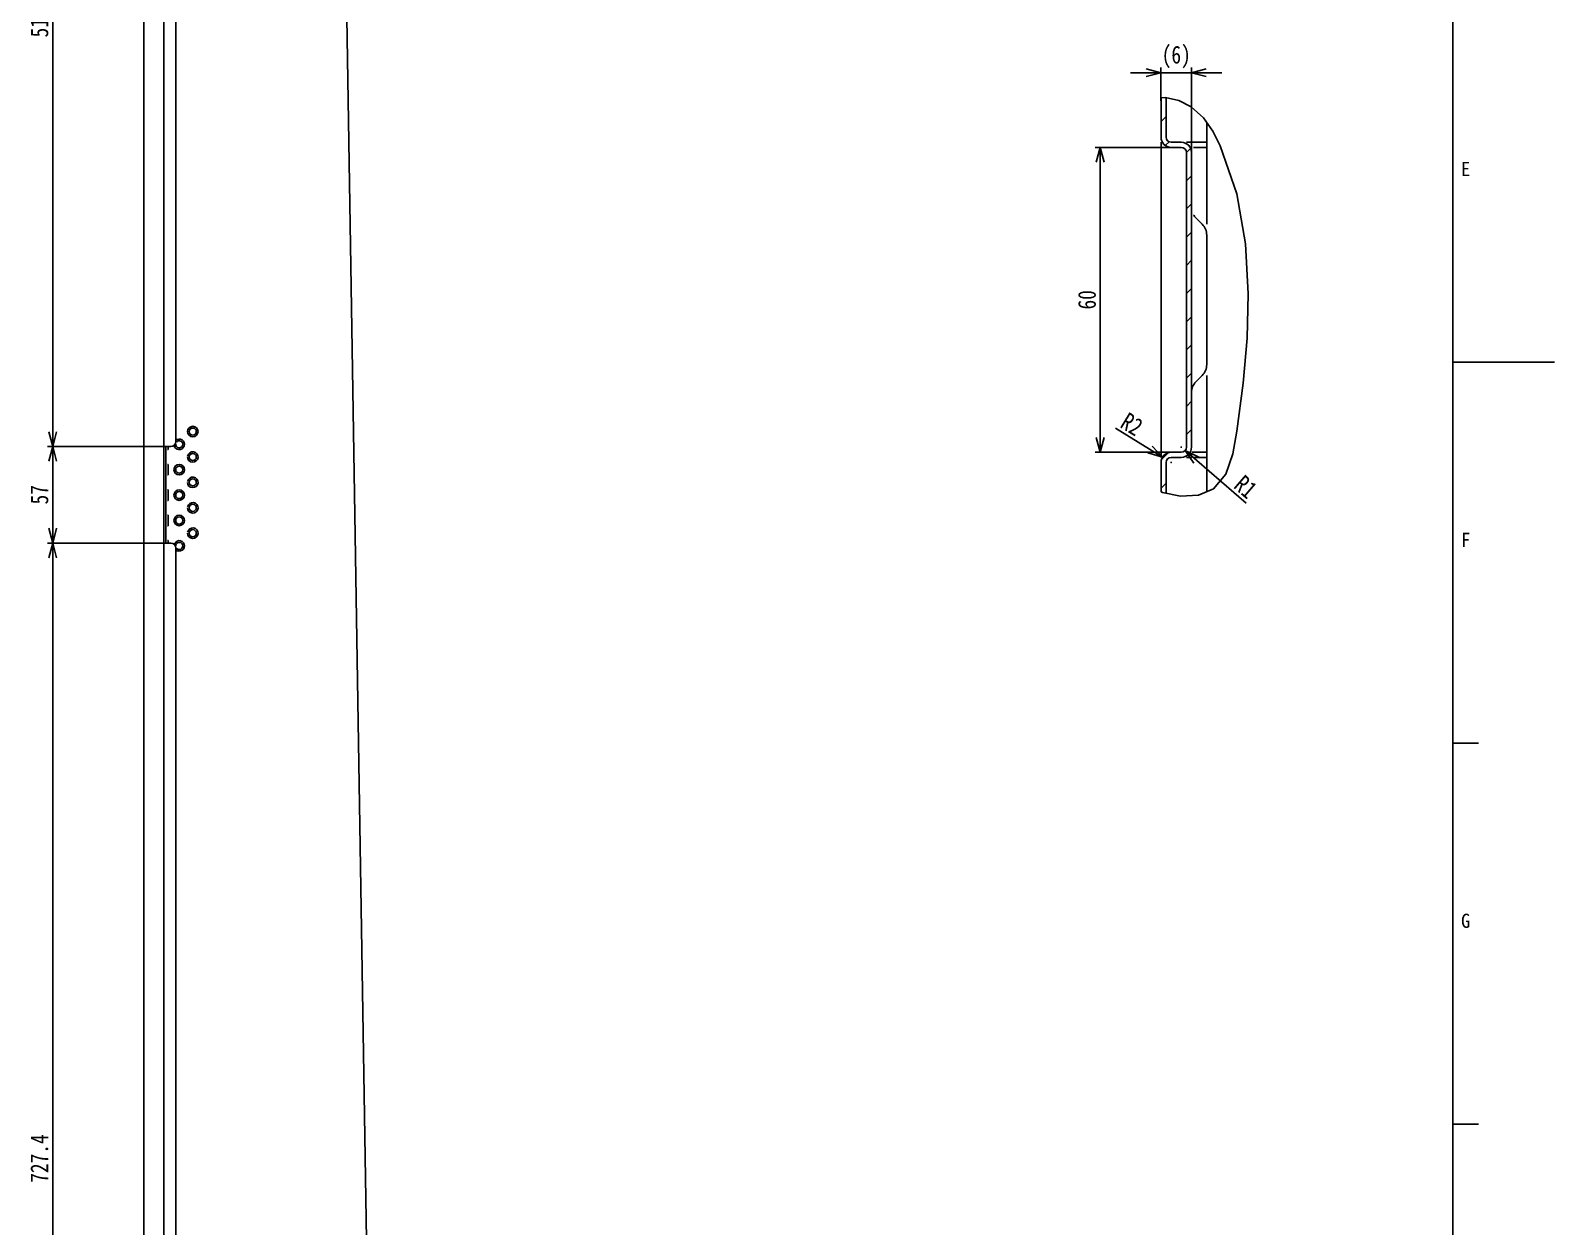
# Model space of a CAD drawing. Header units: millimetres. Extents: x -20 to 1169, y -20 to 821.
# Drawn here: x 868.9 to 1169, y 230.4 to 465.8 of the extents above; entities that cross this region are included whole.
import ezdxf

# ---------------------------------------------------------------- set-up
doc = ezdxf.new("R2010")
doc.units = ezdxf.units.MM
doc.header["$LTSCALE"] = 0.2
doc.layers.get('0').update_dxf_attribs({"color": 2})
for name, color, linetype in [('H7A03856A_DXF_CONTINUOUS_LINE', 7, 'Continuous'), ('H7A03856AHATCH', 7, 'Continuous'), ('H7A03856DIM', 7, 'Continuous')]:
    doc.layers.add(name, color=color, linetype=linetype)
doc.styles.add('HANKAKU', font='')
doc.styles.get("Standard").update_dxf_attribs({"font": '', "width": 0.8})
doc.styles.get('HANKAKU').set_extended_font_data('SimSun')
doc.styles.get('Standard').set_extended_font_data('SimSun')
doc.dimstyles.new('DIMSTYLE_1', dxfattribs={"dimtxt": 3.5, "dimasz": 3, "dimexe": 1, "dimexo": 0, "dimgap": 0.875, "dimtad": 1, "dimdec": 1, "dimlfac": 3, "dimdsep": 46, "dimtxsty": 'Standard', "dimblk": 'OPEN', "dimblk1": 'OPEN', "dimblk2": 'OPEN', "dimcen": 0.09, "dimadec": 0, "dimazin": 0, "dimtp": 0.1, "dimtm": 0.1, "dimtfac": 1, "dimtdec": 1, "dimtofl": 0, "dimtmove": 0, "dimatfit": 3, "dimldrblk": 'OPEN', "dimfxl": 1, "dimtolj": 1, "dimarcsym": 0})
doc.dimstyles.new('DIMSTYLE_11', dxfattribs={"dimtxt": 3.5, "dimasz": 3, "dimexe": 1, "dimexo": 0, "dimgap": 0.875, "dimtad": 1, "dimdec": 1, "dimdsep": 46, "dimtxsty": 'Standard', "dimblk": 'OPEN', "dimblk1": 'OPEN', "dimblk2": 'OPEN', "dimcen": 0.09, "dimadec": 0, "dimazin": 0, "dimtfac": 1, "dimtdec": 1, "dimtofl": 0, "dimtmove": 0, "dimatfit": 3, "dimldrblk": 'OPEN', "dimfxl": 1, "dimtolj": 1, "dimarcsym": 0})
doc.dimstyles.new('DIMSTYLE_15', dxfattribs={"dimtxt": 3.5, "dimasz": 3, "dimexe": 1, "dimexo": 0, "dimtad": 1, "dimdec": 1, "dimdsep": 46, "dimtxsty": 'Standard', "dimblk": 'OPEN', "dimblk1": 'OPEN', "dimblk2": 'OPEN', "dimcen": 0.09, "dimadec": 0, "dimazin": 0, "dimtp": 0.1, "dimtm": 0.1, "dimtfac": 1, "dimtdec": 1, "dimtofl": 0, "dimtmove": 0, "dimatfit": 3, "dimldrblk": 'OPEN', "dimfxl": 1, "dimtolj": 1, "dimarcsym": 0})
doc.dimstyles.new('DIMSTYLE_22', dxfattribs={"dimtxt": 3.5, "dimasz": 3, "dimexe": 1, "dimexo": 0, "dimgap": 0.875, "dimtad": 1, "dimdec": 3, "dimdsep": 46, "dimtxsty": 'Standard', "dimblk": 'OPEN', "dimblk1": 'OPEN', "dimblk2": 'OPEN', "dimcen": 0.09, "dimadec": 0, "dimazin": 0, "dimtp": 0.01, "dimtm": 0.01, "dimtfac": 1, "dimtdec": 3, "dimtofl": 0, "dimtmove": 0, "dimatfit": 3, "dimldrblk": 'OPEN', "dimfxl": 1, "dimtolj": 1, "dimarcsym": 0})

# ---------------------------------------------------------------- blocks, each defined once
blk = doc.blocks.new('_OPEN')
at = {"color": 0}
for p, q in [((0, 0), (-1, 0)), ((-0.966, 0.259), (0, 0)), ((0, 0), (-0.966, -0.259))]:
    blk.add_line(p, q, dxfattribs=at)
blk = doc.blocks.new('*D187')
at = {"layer": 'Defpoints', "color": 0, "transparency": 16777216}
for p in [(1091.51, 457.46), (1091.51, 451.92), (1097.51, 441.76)]:
    blk.add_point(p, dxfattribs=at)
at = {"layer": 'H7A03856DIM', "color": 0, "lineweight": -2, "transparency": 16777216}
for p, q in [((1088.51, 457.46), (1085.51, 457.46)), ((1091.51, 451.92), (1091.51, 458.46)), ((1097.51, 457.46), (1091.51, 457.46)), ((1097.51, 441.76), (1097.51, 458.46)), ((1100.51, 457.46), (1103.51, 457.46))]:
    blk.add_line(p, q, dxfattribs=at)
at = {"layer": 'H7A03856DIM', "color": 0, "lineweight": -2, "transparency": 16777216, "xscale": 3, "yscale": 3, "zscale": 3}
blk.add_blockref('_OPEN', (1091.51, 457.46), dxfattribs=at)
at = {"layer": 'H7A03856DIM', "color": 0, "lineweight": -2, "transparency": 16777216, "xscale": 3, "yscale": 3, "zscale": 3, "rotation": 180}
blk.add_blockref('_OPEN', (1097.51, 457.46), dxfattribs=at)
at = {"layer": 'H7A03856DIM', "color": 0, "transparency": 16777216, "insert": (1094.51, 462.76), "char_height": 3.5, "attachment_point": 2}
blk.add_mtext('\\A1;(6)', dxfattribs=at)
blk = doc.blocks.new('*D188')
at = {"layer": 'Defpoints', "color": 0, "transparency": 16777216}
for p in [(1095.51, 383.76), (1096.27, 383.1)]:
    blk.add_point(p, dxfattribs=at)
at = {"layer": 'H7A03856DIM', "color": 0, "lineweight": -2, "transparency": 16777216}
for p, q in [((1095.42, 383.76), (1095.6, 383.76)), ((1095.51, 383.67), (1095.51, 383.85)), ((1108.3, 372.75), (1098.54, 381.15))]:
    blk.add_line(p, q, dxfattribs=at)
at = {"layer": 'H7A03856DIM', "color": 0, "lineweight": -2, "transparency": 16777216, "xscale": 3, "yscale": 3, "zscale": 3, "rotation": 139.2645072229822}
blk.add_blockref('_OPEN', (1096.27, 383.1), dxfattribs=at)
at = {"layer": 'H7A03856DIM', "color": 0, "transparency": 16777216, "insert": (1107.9, 378.53), "char_height": 3.5, "attachment_point": 1, "rotation": 319.2645}
blk.add_mtext('\\A1;R1', dxfattribs=at)
blk = doc.blocks.new('*D189')
at = {"layer": 'Defpoints', "color": 0, "transparency": 16777216}
for p in [(1091.81, 381.8), (1093.51, 380.76)]:
    blk.add_point(p, dxfattribs=at)
at = {"layer": 'H7A03856DIM', "color": 0, "lineweight": -2, "transparency": 16777216}
for p, q in [((1082.55, 387.48), (1089.25, 383.37)), ((1093.42, 380.76), (1093.6, 380.76)), ((1093.51, 380.67), (1093.51, 380.85))]:
    blk.add_line(p, q, dxfattribs=at)
at = {"layer": 'H7A03856DIM', "color": 0, "lineweight": -2, "transparency": 16777216, "xscale": 3, "yscale": 3, "zscale": 3, "rotation": 328.4793042936781}
blk.add_blockref('_OPEN', (1091.81, 381.8), dxfattribs=at)
at = {"layer": 'H7A03856DIM', "color": 0, "transparency": 16777216, "insert": (1088.32, 388.78), "char_height": 3.5, "attachment_point": 3, "rotation": 328.4793}
blk.add_mtext('\\A1;R2', dxfattribs=at)
blk = doc.blocks.new('*D213')
at = {"layer": 'Defpoints', "color": 0, "transparency": 16777216}
for p in [(895.85, 383.89), (873.27, 364.89), (895.19, 364.89)]:
    blk.add_point(p, dxfattribs=at)
at = {"layer": 'H7A03856DIM', "color": 0, "lineweight": -2, "transparency": 16777216}
for p, q in [((895.85, 383.89), (872.27, 383.89)), ((873.27, 380.89), (873.27, 367.89)), ((895.19, 364.89), (872.27, 364.89))]:
    blk.add_line(p, q, dxfattribs=at)
at = {"layer": 'H7A03856DIM', "color": 0, "lineweight": -2, "transparency": 16777216, "xscale": 3, "yscale": 3, "zscale": 3}
for p, rotation in [((873.27, 383.89), 90), ((873.27, 364.89), 270)]:
    blk.add_blockref('_OPEN', p, dxfattribs=dict(at, rotation=rotation))
at = {"layer": 'H7A03856DIM', "color": 0, "transparency": 16777216, "insert": (868.89, 374.39), "char_height": 3.5, "attachment_point": 2, "rotation": 90}
blk.add_mtext('\\A1;57', dxfattribs=at)
blk = doc.blocks.new('*D214')
at = {"layer": 'Defpoints', "color": 0, "transparency": 16777216}
for p in [(873.27, 364.89), (895.85, 364.89), (891.85, 122.43)]:
    blk.add_point(p, dxfattribs=at)
at = {"layer": 'H7A03856DIM', "color": 0, "lineweight": -2, "transparency": 16777216}
for p, q in [((895.85, 364.89), (872.27, 364.89)), ((873.27, 125.43), (873.27, 361.89)), ((891.85, 122.43), (872.27, 122.43))]:
    blk.add_line(p, q, dxfattribs=at)
at = {"layer": 'H7A03856DIM', "color": 0, "lineweight": -2, "transparency": 16777216, "xscale": 3, "yscale": 3, "zscale": 3}
for p, rotation in [((873.27, 364.89), 90), ((873.27, 122.43), 270)]:
    blk.add_blockref('_OPEN', p, dxfattribs=dict(at, rotation=rotation))
at = {"layer": 'H7A03856DIM', "color": 0, "transparency": 16777216, "insert": (868.89, 243.75), "char_height": 3.5, "attachment_point": 2, "rotation": 90}
blk.add_mtext('\\A1;727.4', dxfattribs=at)
blk = doc.blocks.new('*D215')
at = {"layer": 'Defpoints', "color": 0, "transparency": 16777216}
for p in [(895.85, 554.43), (873.27, 383.89), (895.85, 383.89)]:
    blk.add_point(p, dxfattribs=at)
at = {"layer": 'H7A03856DIM', "color": 0, "lineweight": -2, "transparency": 16777216}
for p, q in [((895.85, 554.43), (872.27, 554.43)), ((873.27, 551.43), (873.27, 386.89)), ((895.85, 383.89), (872.27, 383.89))]:
    blk.add_line(p, q, dxfattribs=at)
at = {"layer": 'H7A03856DIM', "color": 0, "lineweight": -2, "transparency": 16777216, "xscale": 3, "yscale": 3, "zscale": 3}
for p, rotation in [((873.27, 554.43), 90), ((873.27, 383.89), 270)]:
    blk.add_blockref('_OPEN', p, dxfattribs=dict(at, rotation=rotation))
at = {"layer": 'H7A03856DIM', "color": 0, "transparency": 16777216, "insert": (868.89, 469.16), "char_height": 3.5, "attachment_point": 2, "rotation": 90}
blk.add_mtext('\\A1;511.6', dxfattribs=at)
blk = doc.blocks.new('*D307')
at = {"layer": 'Defpoints', "color": 0, "transparency": 16777216}
for p in [(1093.51, 442.76), (1079.55, 382.76), (1093.51, 382.76)]:
    blk.add_point(p, dxfattribs=at)
at = {"layer": 'H7A03856DIM', "color": 0, "lineweight": -2, "transparency": 16777216}
for p, q in [((1093.51, 442.76), (1078.55, 442.76)), ((1079.55, 439.76), (1079.55, 385.76)), ((1093.51, 382.76), (1078.55, 382.76))]:
    blk.add_line(p, q, dxfattribs=at)
at = {"layer": 'H7A03856DIM', "color": 0, "lineweight": -2, "transparency": 16777216, "xscale": 3, "yscale": 3, "zscale": 3}
for p, rotation in [((1079.55, 442.76), 90), ((1079.55, 382.76), 270)]:
    blk.add_blockref('_OPEN', p, dxfattribs=dict(at, rotation=rotation))
at = {"layer": 'H7A03856DIM', "color": 0, "transparency": 16777216, "insert": (1075.17, 412.76), "char_height": 3.5, "attachment_point": 2, "rotation": 90}
blk.add_mtext('\\A1;60', dxfattribs=at)
blk = doc.blocks.new('HATCHING_BL5', base_point=(1114.37, 433.47))
at = {"layer": 'H7A03856AHATCH'}
h = blk.add_hatch(dxfattribs=at)
h.set_pattern_fill('F', color=4, scale=3.923709, angle=45, style=0, pattern_type=0)
h.set_pattern_definition([(45, (0, 0), (-2.774482, 2.774482), [])])
edge = h.paths.add_edge_path()
edge.add_spline(control_points=[(1117.37, 403.6), (1117.36, 403.22), (1117.19, 402.57), (1116.4, 401.78), (1115.75, 401.61), (1115.37, 401.6)], knot_values=[0, 0, 0, 0, 0.333333, 0.666667, 1, 1, 1, 1], degree=3, periodic=0)
edge.add_line((1115.37, 401.6), (1113.37, 401.6))
edge.add_spline(control_points=[(1113.37, 401.6), (1113.18, 401.6), (1112.86, 401.51), (1112.46, 401.12), (1112.38, 400.79), (1112.37, 400.6)], knot_values=[0, 0, 0, 0, 0.333333, 0.666667, 1, 1, 1, 1], degree=3, periodic=0)
edge.add_line((1112.37, 400.6), (1112.37, 394.48))
edge.add_arc((1117.13, 411.14), 17.32, 250.6006, 254.0721)
edge.add_line((1111.37, 394.8), (1111.37, 400.6))
edge.add_spline(control_points=[(1111.37, 400.6), (1111.38, 400.98), (1111.55, 401.63), (1112.34, 402.42), (1112.99, 402.59), (1113.37, 402.6)], knot_values=[0, 0, 0, 0, 0.333333, 0.666667, 1, 1, 1, 1], degree=3, periodic=0)
edge.add_line((1113.37, 402.6), (1115.37, 402.6))
edge.add_spline(control_points=[(1115.37, 402.6), (1115.56, 402.61), (1115.89, 402.69), (1116.28, 403.09), (1116.37, 403.41), (1116.37, 403.6)], knot_values=[0, 0, 0, 0, 0.333333, 0.666667, 1, 1, 1, 1], degree=3, periodic=0)
edge.add_line((1116.37, 403.6), (1116.37, 461.6))
edge.add_spline(control_points=[(1116.37, 461.6), (1116.37, 461.79), (1116.28, 462.12), (1115.89, 462.51), (1115.56, 462.6), (1115.37, 462.6)], knot_values=[0, 0, 0, 0, 0.333333, 0.666667, 1, 1, 1, 1], degree=3, periodic=0)
edge.add_line((1115.37, 462.6), (1113.37, 462.6))
edge.add_spline(control_points=[(1113.37, 462.6), (1112.99, 462.61), (1112.34, 462.78), (1111.55, 463.57), (1111.38, 464.22), (1111.37, 464.6)], knot_values=[0, 0, 0, 0, 0.333333, 0.666667, 1, 1, 1, 1], degree=3, periodic=0)
edge.add_line((1111.37, 464.6), (1111.37, 472.45))
edge.add_spline(control_points=[(1111.37, 472.45), (1111.53, 472.46), (1111.86, 472.47), (1112.2, 472.45), (1112.37, 472.44)], knot_values=[0, 0, 0, 0, 0.5, 1, 1, 1, 1], degree=3, periodic=0)
edge.add_line((1112.37, 472.44), (1112.37, 464.6))
edge.add_spline(control_points=[(1112.37, 464.6), (1112.38, 464.41), (1112.46, 464.09), (1112.86, 463.69), (1113.18, 463.61), (1113.37, 463.6)], knot_values=[0, 0, 0, 0, 0.333333, 0.666667, 1, 1, 1, 1], degree=3, periodic=0)
edge.add_line((1113.37, 463.6), (1115.37, 463.6))
edge.add_spline(control_points=[(1115.37, 463.6), (1115.75, 463.59), (1116.4, 463.42), (1117.19, 462.63), (1117.36, 461.98), (1117.37, 461.6)], knot_values=[0, 0, 0, 0, 0.333333, 0.666667, 1, 1, 1, 1], degree=3, periodic=0)
edge.add_line((1117.37, 461.6), (1117.37, 403.6))

msp = doc.modelspace()

# ---------------------------------------------------------------- linework, layer by layer
at = {"color": 114}
msp.add_line((1149, 0), (1149, 801), dxfattribs=at)
at = {"color": 4}
for p, q in [((929.82045, 555.54557), (936.51009, 137.578)), ((1091.51403, 452.49291), (1092.37207, 452.60374)), ((1092.37207, 452.60374), (1095.01453, 451.99831)), ((1095.01453, 451.99831), (1097.4445, 450.71355)), ((1097.4445, 450.71355), (1099.85051, 448.54601)), ((1099.85051, 448.54601), (1101.70828, 445.93194)), ((1101.70828, 445.93194), (1103.18956, 443.05348)), ((1103.18956, 443.05348), (1106.45171, 433.60795)), ((1106.45171, 433.60795), (1108.15448, 423.77895)), ((1108.15448, 423.77895), (1108.69524, 413.96913)), ((1108.69524, 413.96913), (1108.47185, 405.20634)), ((1108.47185, 405.20634), (1107.68673, 396.34191)), ((1107.68673, 396.34191), (1106.42115, 386.9195)), ((1106.42115, 386.9195), (1105.63264, 382.47813)), ((1105.63264, 382.47813), (1104.27815, 378.47357)), ((1104.27815, 378.47357), (1101.87299, 375.54907)), ((1101.87299, 375.54907), (1098.89171, 374.32399)), ((1091.81914, 374.83094), (1091.51403, 374.96404)), ((1095.3729, 374.13004), (1091.81914, 374.83094)), ((1098.89171, 374.32399), (1095.3729, 374.13004))]:
    msp.add_line(p, q, dxfattribs=at)
at = {"color": 2}
for p, q in [((1169, 400.5), (1149, 400.5)), ((1149, 325.5), (1154, 325.5)), ((1149, 250.5), (1154, 250.5))]:
    msp.add_line(p, q, dxfattribs=at)
at = {"layer": 'H7A03856A_DXF_CONTINUOUS_LINE', "color": 2}
for p, q in [((891.18645, 122.42816), (891.18645, 695.76149)), ((895.18645, 122.42816), (895.18645, 585.31394)), ((897.51978, 553.42816), (897.51978, 384.89482)), ((1091.51403, 444.75579), (1091.51403, 452.49291)), ((1092.51403, 444.75579), (1092.51403, 452.57122)), ((1100.51403, 427.63447), (1100.51403, 447.61238)), ((1091.51403, 443.76789), (1091.51403, 381.74406)), ((1095.51403, 443.75579), (1093.51403, 443.75579)), ((1095.51403, 442.75579), (1093.51403, 442.75579)), ((1096.51403, 443.75579), (1100.51403, 443.75579)), ((1096.51403, 383.75579), (1096.51403, 441.75579)), ((1097.51403, 443.75579), (1097.51403, 442.84235)), ((1097.51403, 383.75579), (1097.51403, 441.75579)), ((1097.91595, 442.75579), (1100.4118, 442.75579)), ((1098.3927, 428.87711), (1099.63535, 427.63447)), ((1100.51403, 425.51315), (1100.51403, 399.99843)), ((1099.63535, 397.87711), (1098.3927, 396.63447)), ((1100.51403, 374.99064), (1100.51403, 397.87711)), ((895.85311, 383.89482), (895.18645, 383.89482)), ((895.51978, 364.89482), (895.51978, 383.89482)), ((895.85311, 383.89482), (896.51978, 383.89482)), ((895.85311, 383.29482), (896.01978, 383.29482)), ((896.01978, 383.89482), (896.01978, 383.29482)), ((1095.51403, 382.75579), (1093.51403, 382.75579)), ((1095.51403, 381.75579), (1093.51403, 381.75579)), ((1096.51403, 381.75579), (1097.51403, 381.75579)), ((1097.51403, 382.66924), (1097.51403, 381.75579)), ((1100.51403, 382.75579), (1097.61625, 382.75579)), ((1097.91595, 381.75579), (1100.4118, 381.75579)), ((895.85311, 380.36149), (896.01978, 380.36149)), ((895.85311, 378.29482), (896.01978, 378.29482)), ((896.01978, 380.36149), (896.01978, 378.29482)), ((1091.51403, 374.96404), (1091.51403, 380.75579)), ((1092.51403, 374.69389), (1092.51403, 380.75579)), ((895.85311, 375.36149), (896.01978, 375.36149)), ((896.01978, 375.36149), (896.01978, 373.29482)), ((895.85311, 373.29482), (896.01978, 373.29482)), ((895.85311, 370.36149), (896.01978, 370.36149)), ((896.01978, 370.36149), (896.01978, 368.29482)), ((895.85311, 368.29482), (896.01978, 368.29482)), ((895.85311, 364.89482), (895.18645, 364.89482)), ((895.85311, 365.36149), (896.01978, 365.36149)), ((895.85311, 364.89482), (896.51978, 364.89482)), ((896.01978, 365.36149), (896.01978, 364.89482)), ((897.51978, 363.89482), (897.51978, 161.09482))]:
    msp.add_line(p, q, dxfattribs=at)
for centre, radius in [((900.85311, 386.82816), 1.03333), ((900.85311, 386.82816), 0.7), ((900.85311, 381.82816), 0.7), ((898.18645, 379.32816), 1.03333), ((898.18645, 379.32816), 0.7), ((898.18645, 374.32816), 1.03333), ((900.85311, 376.82816), 0.7), ((898.18645, 374.32816), 0.7), ((900.85311, 371.82816), 0.7), ((898.18645, 369.32816), 1.03333), ((898.18645, 369.32816), 0.7), ((900.85311, 366.82816), 0.7)]:
    msp.add_circle(centre, radius, dxfattribs=at)
for centre, radius, start, end in [((1093.51403, 444.75579), 2, 180, 270), ((1093.51403, 444.75579), 1, 180, 270), ((1095.51403, 441.75579), 2, 0, 90), ((1095.51403, 441.75579), 1, 0, 90), ((1100.51403, 430.99843), 3, 210, 225), ((1097.51403, 425.51315), 3, 0, 45), ((1097.51403, 399.99843), 3, 315, 0), ((1100.51403, 394.51315), 3, 135, 180), ((896.51978, 384.89482), 1, 270, 0), ((898.18645, 384.32816), 1.03333, 188.0605058, 132.3927735), ((898.18645, 384.32816), 0.7, 180, 143.4461091), ((900.85311, 381.82816), 1.03333, 180, 169.9354932), ((1093.51403, 380.75579), 2, 90, 180), ((1093.51403, 380.75579), 1, 90, 180), ((1095.51403, 383.75579), 2, 270, 0), ((1095.51403, 383.75579), 1, 270, 0), ((900.85311, 376.82816), 1.03333, 180, 169.9354932), ((900.85311, 371.82816), 1.03333, 180, 169.9354932), ((900.85311, 366.82816), 1.03333, 180, 169.9354932), ((896.51978, 363.89482), 1, 0, 90), ((898.18645, 364.32816), 1.03333, 227.6072265, 169.9354932), ((898.18645, 364.32816), 0.7, 215.0474002, 180)]:
    msp.add_arc(centre, radius, start, end, dxfattribs=at)

# ---------------------------------------------------------------- block references
msp.add_blockref('HATCHING_BL5', (1094.51403, 413.62824))

# ---------------------------------------------------------------- texts
at = {"color": 154, "char_height": 2.8, "attachment_point": 7, "style": 'HANKAKU'}
for s, insert in [('{\\W0.95;E}', (1150.6, 437.1)), ('{\\W0.95;F}', (1150.6, 364.1)), ('{\\W0.95;G}', (1150.6, 289.1))]:
    msp.add_mtext(s, dxfattribs=dict(at, insert=insert))

# ---------------------------------------------------------------- dimensions: what is measured, and where the dimension line sits
at = {"layer": 'H7A03856DIM', "color": 4}
for base, p1, p2, angle, dimstyle, picture, middle in [((873.2698, 383.89482), (895.85311, 554.42816), (895.85311, 383.89482), 270, 'DIMSTYLE_1', '*D215', (873.2698, 469.1615)), ((1079.54637, 382.75579), (1093.51403, 442.75579), (1093.51403, 382.75579), 270, 'DIMSTYLE_22', '*D307', (1079.54637, 412.75578)), ((873.2698, 364.89482), (895.85311, 383.89482), (895.18645, 364.89482), 270, 'DIMSTYLE_1', '*D213', (873.2698, 374.39484)), ((873.2698, 364.89482), (891.85311, 122.42816), (895.85311, 364.89482), 90, 'DIMSTYLE_1', '*D214', (873.2698, 243.74899))]:
    dim = msp.add_linear_dim(base=base, p1=p1, p2=p2, angle=angle, dimstyle=dimstyle, dxfattribs=at)
    dim.commit()
    dim.dimension.update_dxf_attribs({"geometry": picture, "text_midpoint": middle, "dimtype": 160})
dim = msp.add_linear_dim(base=(1091.51403, 457.45575), p1=(1097.51403, 441.75579), p2=(1091.51403, 451.91818), angle=180, text='(<>)', dimstyle='DIMSTYLE_11', override={"dimtofl": 1}, dxfattribs=at)
dim.commit()
dim.dimension.update_dxf_attribs({"geometry": '*D187', "text_midpoint": (1094.51403, 457.45575), "dimtype": 160})
dim = msp.add_radius_dim(center=(1093.51403, 380.75579), mpoint=(1091.80912, 381.8014), text='R<>', dimstyle='DIMSTYLE_15', override={"dimpost": '<>'}, dxfattribs=at)
dim.commit()
dim.dimension.update_dxf_attribs({"geometry": '*D189', "text_midpoint": (1085.8651, 388.23294)})
dim = msp.add_radius_dim(center=(1095.51403, 383.75579), mpoint=(1096.27176, 383.10322), text='R<>', dimstyle='DIMSTYLE_15', override={"dimpost": '<>'}, dxfattribs=at)
dim.commit()
dim.dimension.update_dxf_attribs({"geometry": '*D188', "text_midpoint": (1106.51639, 374.2804), "dimtype": 164})

doc.saveas('drawing.dxf')
